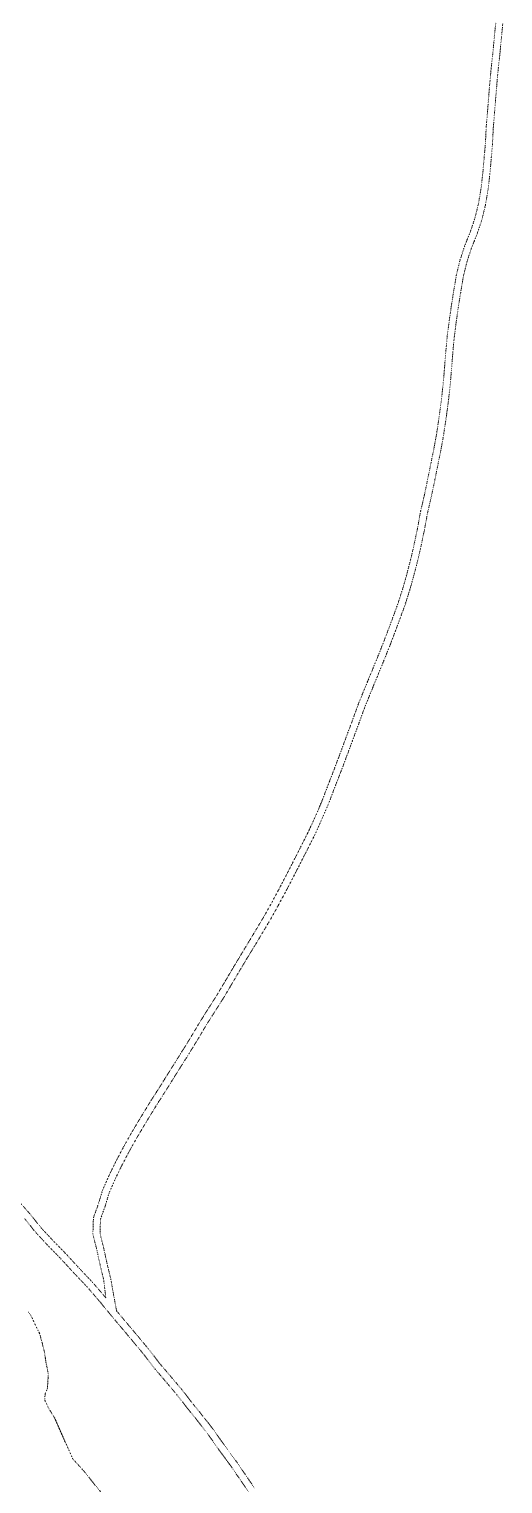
# Model space of a CAD drawing. Extents: x 682410 to 689460, y 7661803 to 7669124.
# Drawn here: x 688603 to 688803, y 7667440 to 7668055 of the extents above; entities that cross this region are included whole.
import ezdxf

# ---------------------------------------------------------------- set-up
doc = ezdxf.new("R2010")
doc.units = 0
doc.header["$MEASUREMENT"] = 0
doc.linetypes.add('DOT', pattern=[0.25, 0, -0.25])
doc.layers.add('02 TOE_Line', color=1, linetype='DOT', lineweight=20)
doc.layers.add('base dispach_Line', color=1, linetype='DOT', lineweight=20)

msp = doc.modelspace()

# ---------------------------------------------------------------- linework, layer by layer
at = {"layer": '02 TOE_Line'}
for points in [[(688598.25, 7667560, 4272.15), (688603.13, 7667554.5, 4272.69), (688607.94, 7667548.5, 4273.09), (688613.06, 7667543, 4273.42), (688618.44, 7667537.5, 4273.5), (688623.94, 7667531.5, 4273.63), (688629.62, 7667525.5, 4273.79), (688635.19, 7667519, 4273.94), (688634.31, 7667526.53, 4274.61), (688632.73, 7667533.04, 4275.21), (688631.36, 7667539.38, 4275.38), (688629.72, 7667545.83, 4275.45), (688629.95, 7667552.78, 4275.49), (688632.06, 7667558.67, 4275.66), (688633.87, 7667564.68, 4275.76), (688636.55, 7667570.71, 4275.7), (688639.33, 7667576.4, 4275.64), (688642.62, 7667582.68, 4275.45), (688645.92, 7667588.53, 4275.22), (688649.68, 7667594.86, 4274.79), (688653.82, 7667601.63, 4274.27), (688657.23, 7667606.97, 4273.87), (688660.77, 7667612.62, 4273.5), (688664.36, 7667618.34, 4273.2), (688667.93, 7667624.04, 4272.78), (688671.42, 7667629.7, 4272.32), (688674.8, 7667635.42, 4271.93), (688678.38, 7667641.09, 4271.61), (688681.98, 7667646.75, 4271.23), (688685.41, 7667652.48, 4270.82), (688688.78, 7667658.24, 4270.34), (688692.2, 7667663.92, 4269.89), (688695.6, 7667669.54, 4269.4), (688698.94, 7667675.12, 4268.91), (688702.24, 7667680.66, 4268.51), (688705.33, 7667686.22, 4268.13), (688708.3, 7667691.74, 4267.78), (688711.13, 7667697.17, 4267.43), (688713.87, 7667702.5, 4267.02), (688717.4, 7667709.43, 4266.51), (688720.77, 7667716.15, 4265.99), (688723.79, 7667722.76, 4265.49), (688726.56, 7667729.25, 4265.01), (688729.01, 7667735.75, 4264.41), (688731.51, 7667742.14, 4263.85), (688733.99, 7667748.74, 4263.28), (688736.53, 7667755.61, 4262.6), (688739.1, 7667762.52, 4261.94), (688741.61, 7667769.44, 4261.2), (688744.36, 7667776.26, 4260.46), (688747.27, 7667783.32, 4259.63), (688750.28, 7667790.66, 4258.87), (688752.5, 7667796.27, 4258.21), (688754.65, 7667801.91, 4257.65), (688756.73, 7667807.56, 4257.11), (688758.79, 7667813.17, 4256.52), (688760.58, 7667818.88, 4256.02), (688762.21, 7667824.67, 4255.6), (688763.72, 7667830.49, 4255.18), (688765.09, 7667836.3, 4254.8), (688766.7, 7667843.92, 4254.41), (688768.07, 7667851.38, 4253.94), (688769.71, 7667858.5, 4253.54), (688771.15, 7667865.37, 4253.18), (688772.48, 7667871.98, 4252.78), (688773.76, 7667878.31, 4252.35), (688774.84, 7667884.43, 4251.89), (688775.75, 7667890.39, 4251.41), (688776.73, 7667897.64, 4250.81), (688777.53, 7667904.75, 4250.1), (688778.12, 7667911.62, 4249.46), (688778.68, 7667918.79, 4248.87), (688779.27, 7667925.26, 4248.26), (688780.15, 7667932.04, 4247.55), (688781.04, 7667938.3, 4246.95), (688782, 7667944.3, 4246.33), (688783.12, 7667950.98, 4245.6), (688784.67, 7667957.46, 4244.81), (688786.7, 7667963.63, 4244.11), (688789.06, 7667969.52, 4243.38), (688791, 7667975.32, 4242.68), (688792.46, 7667981.3, 4241.94), (688793.55, 7667987.72, 4241.19), (688794.33, 7667994.43, 4240.46), (688794.91, 7668001.08, 4239.72), (688795.42, 7668007.13, 4239.05), (688795.75, 7668013.79, 4238.33), (688796.26, 7668019.8, 4237.72), (688796.73, 7668025.93, 4236.93), (688797.24, 7668032.02, 4236.05), (688797.83, 7668038.53, 4235.07), (688798.55, 7668045.1, 4234.14), (688799.18, 7668051.93, 4233.29), (688799.79, 7668058.03, 4232.51)], [(688698, 7667438.5, 4270.76), (688693.94, 7667444.5, 4270.82), (688689.81, 7667450.5, 4270.81), (688685, 7667457, 4270.74), (688680.81, 7667463, 4270.75), (688676.56, 7667468.5, 4270.84), (688672.12, 7667474, 4271.05), (688667.44, 7667480, 4271.36), (688662.81, 7667485.5, 4271.77), (688658.12, 7667491, 4272.33), (688653.5, 7667497, 4272.83), (688648.94, 7667502.5, 4273.25), (688644.31, 7667508, 4273.6), (688639.69, 7667513.5, 4273.88), (688637.22, 7667527.23, 4274.61), (688635.65, 7667533.71, 4275.21), (688634.29, 7667540.07, 4275.38), (688632.73, 7667546.16, 4275.45), (688632.93, 7667552.21, 4275.49), (688634.91, 7667557.73, 4275.66), (688636.68, 7667563.64, 4275.76), (688639.27, 7667569.44, 4275.7), (688642.01, 7667575.05, 4275.64), (688645.26, 7667581.25, 4275.45), (688648.52, 7667587.03, 4275.22), (688652.25, 7667593.31, 4274.79), (688656.36, 7667600.04, 4274.27), (688659.77, 7667605.37, 4273.87), (688663.31, 7667611.02, 4273.5), (688666.9, 7667616.75, 4273.2), (688670.48, 7667622.45, 4272.78), (688673.99, 7667628.15, 4272.32), (688677.35, 7667633.86, 4271.93), (688680.92, 7667639.48, 4271.61), (688684.54, 7667645.18, 4271.23), (688687.99, 7667650.96, 4270.82), (688691.36, 7667656.71, 4270.34), (688694.77, 7667662.37, 4269.89), (688698.17, 7667667.99, 4269.4), (688701.52, 7667673.58, 4268.91), (688704.84, 7667679.16, 4268.51), (688707.96, 7667684.78, 4268.13), (688710.96, 7667690.33, 4267.78), (688713.79, 7667695.79, 4267.43), (688716.54, 7667701.13, 4267.02), (688720.08, 7667708.08, 4266.51), (688723.48, 7667714.85, 4265.99), (688726.53, 7667721.55, 4265.49), (688729.34, 7667728.13, 4265.01), (688731.81, 7667734.67, 4264.41), (688734.31, 7667741.07, 4263.85), (688736.8, 7667747.69, 4263.28), (688739.34, 7667754.56, 4262.6), (688741.92, 7667761.49, 4261.94), (688744.41, 7667768.36, 4261.2), (688747.14, 7667775.13, 4260.46), (688750.04, 7667782.18, 4259.63), (688753.06, 7667789.54, 4258.87), (688755.3, 7667795.19, 4258.21), (688757.46, 7667800.86, 4257.65), (688759.55, 7667806.53, 4257.11), (688761.63, 7667812.21, 4256.52), (688763.45, 7667818.03, 4256.02), (688765.11, 7667823.89, 4255.6), (688766.64, 7667829.77, 4255.18), (688768.02, 7667835.65, 4254.8), (688769.64, 7667843.34, 4254.41), (688771.01, 7667850.77, 4253.94), (688772.64, 7667857.85, 4253.54), (688774.09, 7667864.77, 4253.18), (688775.43, 7667871.39, 4252.78), (688776.71, 7667877.75, 4252.35), (688777.8, 7667883.94, 4251.89), (688778.72, 7667889.96, 4251.41), (688779.71, 7667897.27, 4250.81), (688780.51, 7667904.46, 4250.1), (688781.11, 7667911.37, 4249.46), (688781.66, 7667918.53, 4248.87), (688782.25, 7667924.93, 4248.26), (688783.12, 7667931.64, 4247.55), (688784.01, 7667937.85, 4246.95), (688784.96, 7667943.82, 4246.33), (688786.06, 7667950.38, 4245.6), (688787.56, 7667956.64, 4244.81), (688789.52, 7667962.6, 4244.11), (688791.88, 7667968.48, 4243.38), (688793.89, 7667974.48, 4242.68), (688795.4, 7667980.69, 4241.94), (688796.52, 7667987.3, 4241.19), (688797.32, 7667994.12, 4240.46), (688797.9, 7668000.83, 4239.72), (688798.41, 7668006.93, 4239.05), (688798.74, 7668013.59, 4238.33), (688799.25, 7668019.56, 4237.72), (688799.72, 7668025.69, 4236.93), (688800.23, 7668031.76, 4236.05), (688800.81, 7668038.23, 4235.07), (688801.54, 7668044.8, 4234.14), (688802.17, 7668051.65, 4233.29), (688802.77, 7668057.75, 4232.51)], [(688632.95, 7667437.02, 4254.38), (688629.41, 7667441.42, 4255.14), (688625.88, 7667445.82, 4254.24), (688621.33, 7667450.84, 4254.93), (688617.4, 7667459.48, 4255.9), (688613.61, 7667468.16, 4257.09), (688610.86, 7667472.64, 4257.51), (688609.44, 7667475.75, 4257.98), (688609.51, 7667477.35, 4258.48), (688609.53, 7667478.18, 4258.74), (688609.54, 7667478.42, 4258.82), (688609.95, 7667479.37, 4259.24), (688610.54, 7667480.76, 4259.86), (688610.55, 7667480.88, 4259.9), (688610.8, 7667484.78, 4261.19), (688610.81, 7667485.02, 4261.27), (688610.95, 7667486.55, 4261.79), (688610.36, 7667489.46, 4262.5), (688609.98, 7667491.38, 4262.97), (688609.88, 7667492.01, 4263.1), (688609.66, 7667493.48, 4263.41), (688609.25, 7667496.11, 4263.97), (688609.1, 7667496.71, 4264.07), (688608.42, 7667499.56, 4264.56), (688608.31, 7667499.94, 4264.64), (688608.25, 7667500.16, 4264.69), (688608, 7667501.05, 4264.87), (688607.81, 7667501.74, 4265), (688607.3, 7667503.76, 4265.37), (688606.57, 7667505.23, 4265.54), (688605.42, 7667507.61, 4265.79), (688604.99, 7667508.52, 4265.89), (688603.99, 7667510.6, 4266.1), (688603.57, 7667511.47, 4266.2), (688603.36, 7667511.75, 4266.21), (688602.42, 7667512.97, 4266.28)]]:
    msp.add_polyline3d(points, dxfattribs=at)
at = {"layer": 'base dispach_Line'}
msp.add_polyline3d([(688695.53, 7667436.8, 4270.76), (688691.46, 7667442.81, 4270.82), (688687.37, 7667448.76, 4270.81), (688682.56, 7667455.25, 4270.74), (688678.39, 7667461.22, 4270.75), (688674.21, 7667466.64, 4270.84), (688669.78, 7667472.13, 4271.05), (688665.11, 7667478.11, 4271.36), (688660.52, 7667483.56, 4271.77), (688655.79, 7667489.11, 4272.33), (688651.16, 7667495.13, 4272.83), (688646.64, 7667500.58, 4273.25), (688642.02, 7667506.07, 4273.6), (688637.38, 7667511.58, 4273.88), (688632.89, 7667517.07, 4273.94), (688627.4, 7667523.49, 4273.79), (688621.74, 7667529.45, 4273.63), (688616.26, 7667535.44, 4273.5), (688610.89, 7667540.93, 4273.42), (688605.67, 7667546.54, 4273.09), (688600.83, 7667552.57, 4272.69)], dxfattribs=at)

doc.saveas('drawing.dxf')
